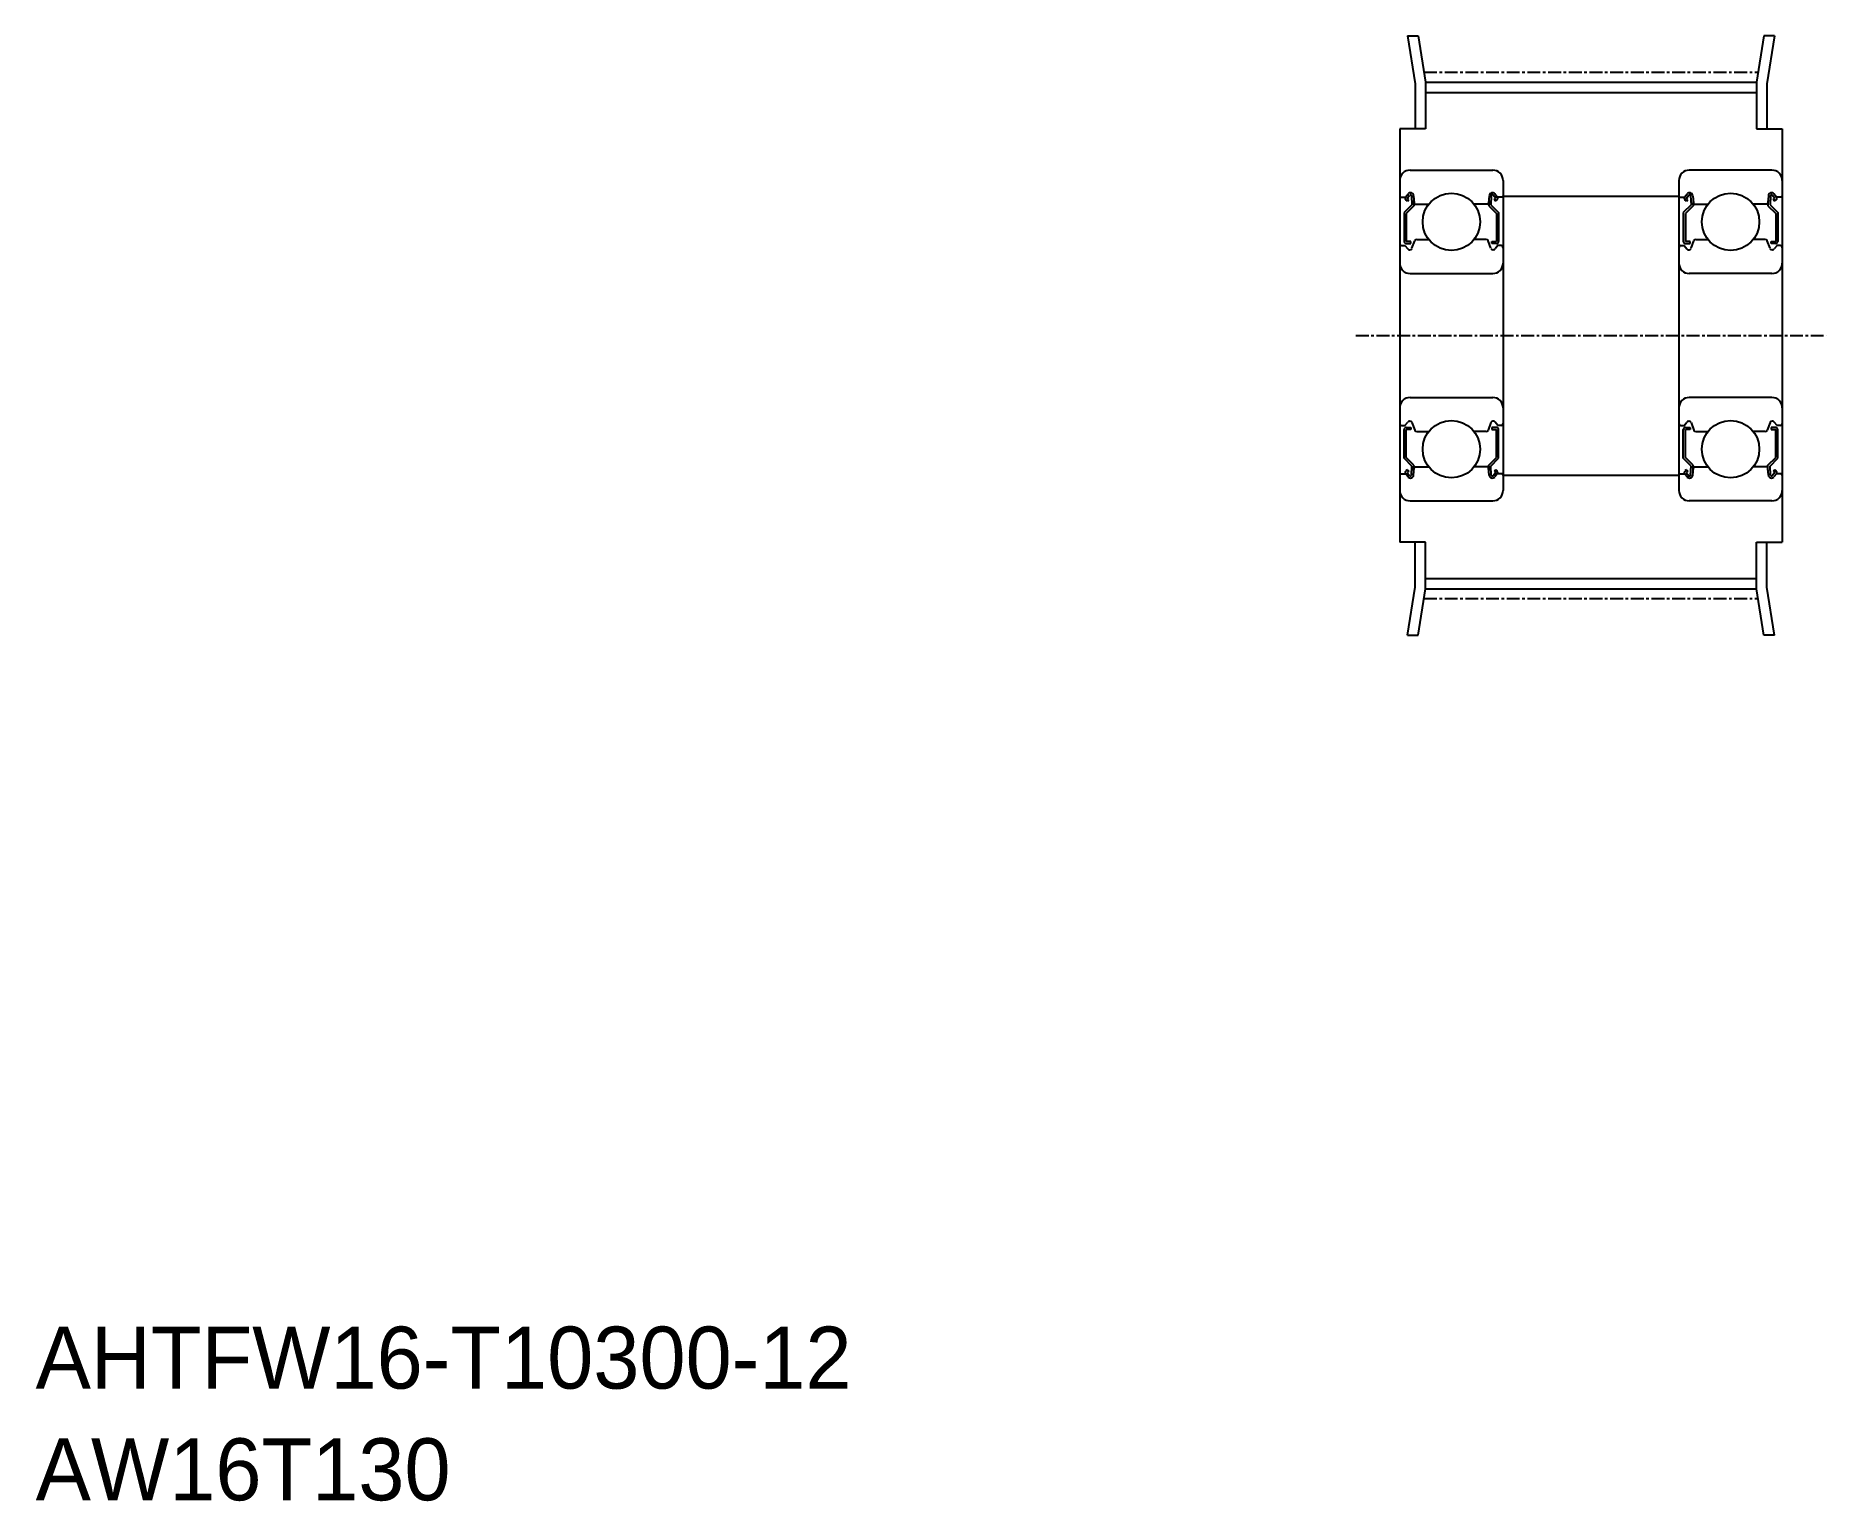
# Model space of a CAD drawing. Extents: x -286 to -113, y -61 to 81.
import ezdxf

# ---------------------------------------------------------------- set-up
doc = ezdxf.new("R2010")
doc.units = 0
doc.linetypes.add('CENTER', pattern=[2, 1.25, -0.25, 0.25, -0.25])
doc.layers.get('0').update_dxf_attribs({"linetype": 'CONTINUOUS'})
doc.layers.add('CENTER', color=1, linetype='CENTER')

msp = doc.modelspace()

# ---------------------------------------------------------------- linework, layer by layer
at = {"color": 7, "linetype": 'CONTINUOUS'}
for p, q in [((-153.3, 80.91), (-152.55, 76.27)), ((-153.3, 80.91), (-152.27, 80.91)), ((-152.27, 80.91), (-151.55, 76.44)), ((-118.83, 80.91), (-119.55, 76.44)), ((-117.8, 80.91), (-118.83, 80.91)), ((-117.8, 80.91), (-118.55, 76.27)), ((-152.55, 76.27), (-152.55, 71.91)), ((-151.55, 76.44), (-151.55, 71.91)), ((-151.55, 76.44), (-119.55, 76.44)), ((-119.55, 76.44), (-119.55, 71.91)), ((-118.55, 76.27), (-118.55, 71.91)), ((-151.55, 75.44), (-119.55, 75.44)), ((-151.55, 71.91), (-154.05, 71.91)), ((-154.05, 71.91), (-154.05, 31.91)), ((-119.55, 71.91), (-117.05, 71.91)), ((-117.05, 71.91), (-117.05, 31.91)), ((-153.05, 67.91), (-145.05, 67.91)), ((-118.05, 67.91), (-126.05, 67.91)), ((-144.05, 66.91), (-144.05, 36.91)), ((-127.05, 66.91), (-127.05, 36.91)), ((-153.95, 65.31), (-153.49, 65.31)), ((-152.87, 64.55), (-153.62, 63.8)), ((-153.49, 65.31), (-153.24, 65.61)), ((-153.31, 64.9), (-153.47, 65.03)), ((-152.67, 64.46), (-153.42, 63.71)), ((-153.34, 65.18), (-153.09, 65.48)), ((-153.18, 65.06), (-153.34, 65.18)), ((-153.31, 64.9), (-153.18, 65.06)), ((-152.91, 65.42), (-152.87, 64.55)), ((-152.71, 65.44), (-152.65, 64.71)), ((-152.67, 64.93), (-152.67, 64.46)), ((-152.55, 64.61), (-151.25, 64.61)), ((-145.55, 64.61), (-146.85, 64.61)), ((-145.39, 65.44), (-145.45, 64.71)), ((-145.43, 64.93), (-145.43, 64.46)), ((-145.43, 64.46), (-144.68, 63.71)), ((-145.19, 65.42), (-145.23, 64.55)), ((-145.23, 64.55), (-144.48, 63.8)), ((-144.76, 65.18), (-145.01, 65.48)), ((-144.92, 65.06), (-144.76, 65.18)), ((-144.79, 64.9), (-144.92, 65.06)), ((-144.61, 65.31), (-144.86, 65.61)), ((-144.79, 64.9), (-144.64, 65.03)), ((-144.15, 65.31), (-144.61, 65.31)), ((-144.05, 65.41), (-127.05, 65.41)), ((-126.95, 65.31), (-126.49, 65.31)), ((-125.87, 64.55), (-126.62, 63.8)), ((-126.49, 65.31), (-126.24, 65.61)), ((-126.31, 64.9), (-126.47, 65.03)), ((-125.67, 64.46), (-126.42, 63.71)), ((-126.34, 65.18), (-126.09, 65.48)), ((-126.18, 65.06), (-126.34, 65.18)), ((-126.31, 64.9), (-126.18, 65.06)), ((-125.91, 65.42), (-125.87, 64.55)), ((-125.71, 65.44), (-125.65, 64.71)), ((-125.67, 64.93), (-125.67, 64.46)), ((-125.55, 64.61), (-124.25, 64.61)), ((-118.55, 64.61), (-119.85, 64.61)), ((-118.39, 65.44), (-118.45, 64.71)), ((-118.43, 64.93), (-118.43, 64.46)), ((-118.43, 64.46), (-117.68, 63.71)), ((-118.19, 65.42), (-118.23, 64.55)), ((-118.23, 64.55), (-117.48, 63.8)), ((-117.76, 65.18), (-118.01, 65.48)), ((-117.92, 65.06), (-117.76, 65.18)), ((-117.79, 64.9), (-117.92, 65.06)), ((-117.61, 65.31), (-117.86, 65.61)), ((-117.79, 64.9), (-117.64, 65.03)), ((-117.15, 65.31), (-117.61, 65.31)), ((-153.62, 63.8), (-153.62, 61.01)), ((-153.42, 63.71), (-153.42, 61.01)), ((-144.68, 63.71), (-144.68, 61.01)), ((-144.48, 63.8), (-144.48, 61.01)), ((-126.62, 63.8), (-126.62, 61.01)), ((-126.42, 63.71), (-126.42, 61.01)), ((-117.68, 63.71), (-117.68, 61.01)), ((-117.48, 63.8), (-117.48, 61.01)), ((-153.85, 60.61), (-153.55, 60.61)), ((-153.55, 60.61), (-153.27, 60.29)), ((-152.97, 61.01), (-153.42, 61.01)), ((-153.42, 60.81), (-152.97, 60.81)), ((-152.97, 60.81), (-152.97, 61.01)), ((-152.87, 60.35), (-152.6, 61.08)), ((-152.41, 61.21), (-151.25, 61.21)), ((-145.69, 61.21), (-146.85, 61.21)), ((-145.23, 60.35), (-145.5, 61.08)), ((-145.13, 61.01), (-144.68, 61.01)), ((-145.13, 60.81), (-145.13, 61.01)), ((-144.68, 60.81), (-145.13, 60.81)), ((-144.55, 60.61), (-144.83, 60.29)), ((-144.25, 60.61), (-144.55, 60.61)), ((-126.85, 60.61), (-126.55, 60.61)), ((-126.55, 60.61), (-126.27, 60.29)), ((-125.97, 61.01), (-126.42, 61.01)), ((-126.42, 60.81), (-125.97, 60.81)), ((-125.97, 60.81), (-125.97, 61.01)), ((-125.87, 60.35), (-125.6, 61.08)), ((-125.41, 61.21), (-124.25, 61.21)), ((-118.69, 61.21), (-119.85, 61.21)), ((-118.23, 60.35), (-118.5, 61.08)), ((-118.13, 61.01), (-117.68, 61.01)), ((-118.13, 60.81), (-118.13, 61.01)), ((-117.68, 60.81), (-118.13, 60.81)), ((-117.55, 60.61), (-117.83, 60.29)), ((-117.25, 60.61), (-117.55, 60.61)), ((-153.12, 60.21), (-153.06, 60.21)), ((-144.98, 60.21), (-145.04, 60.21)), ((-126.12, 60.21), (-126.06, 60.21)), ((-117.98, 60.21), (-118.04, 60.21)), ((-153.05, 57.91), (-145.05, 57.91)), ((-118.05, 57.91), (-126.05, 57.91)), ((-153.05, 45.91), (-145.05, 45.91)), ((-118.05, 45.91), (-126.05, 45.91)), ((-153.55, 43.21), (-153.27, 43.54)), ((-153.12, 43.61), (-153.06, 43.61)), ((-152.87, 43.48), (-152.6, 42.75)), ((-145.23, 43.48), (-145.5, 42.75)), ((-144.98, 43.61), (-145.04, 43.61)), ((-144.55, 43.21), (-144.83, 43.54)), ((-126.55, 43.21), (-126.27, 43.54)), ((-126.12, 43.61), (-126.06, 43.61)), ((-125.87, 43.48), (-125.6, 42.75)), ((-118.23, 43.48), (-118.5, 42.75)), ((-117.98, 43.61), (-118.04, 43.61)), ((-117.55, 43.21), (-117.83, 43.54)), ((-153.85, 43.21), (-153.55, 43.21)), ((-153.62, 40.03), (-153.62, 42.81)), ((-153.42, 43.01), (-152.97, 43.01)), ((-153.42, 40.11), (-153.42, 42.81)), ((-152.97, 42.81), (-153.42, 42.81)), ((-152.97, 43.01), (-152.97, 42.81)), ((-152.41, 42.61), (-151.25, 42.61)), ((-145.69, 42.61), (-146.85, 42.61)), ((-144.68, 43.01), (-145.13, 43.01)), ((-145.13, 43.01), (-145.13, 42.81)), ((-145.13, 42.81), (-144.68, 42.81)), ((-144.68, 40.11), (-144.68, 42.81)), ((-144.25, 43.21), (-144.55, 43.21)), ((-144.48, 40.03), (-144.48, 42.81)), ((-126.85, 43.21), (-126.55, 43.21)), ((-126.62, 40.03), (-126.62, 42.81)), ((-126.42, 43.01), (-125.97, 43.01)), ((-125.97, 42.81), (-126.42, 42.81)), ((-126.42, 40.11), (-126.42, 42.81)), ((-125.97, 43.01), (-125.97, 42.81)), ((-125.41, 42.61), (-124.25, 42.61)), ((-118.69, 42.61), (-119.85, 42.61)), ((-118.13, 43.01), (-118.13, 42.81)), ((-117.68, 43.01), (-118.13, 43.01)), ((-118.13, 42.81), (-117.68, 42.81)), ((-117.68, 40.11), (-117.68, 42.81)), ((-117.25, 43.21), (-117.55, 43.21)), ((-117.48, 40.03), (-117.48, 42.81)), ((-152.87, 39.28), (-153.62, 40.03)), ((-152.67, 39.36), (-153.42, 40.11)), ((-145.43, 39.36), (-144.68, 40.11)), ((-145.23, 39.28), (-144.48, 40.03)), ((-125.87, 39.28), (-126.62, 40.03)), ((-125.67, 39.36), (-126.42, 40.11)), ((-118.43, 39.36), (-117.68, 40.11)), ((-118.23, 39.28), (-117.48, 40.03)), ((-153.95, 38.51), (-153.49, 38.51)), ((-153.49, 38.51), (-153.24, 38.22)), ((-153.31, 38.92), (-153.47, 38.8)), ((-153.18, 38.77), (-153.34, 38.64)), ((-153.34, 38.64), (-153.09, 38.34)), ((-153.31, 38.92), (-153.18, 38.77)), ((-152.91, 38.4), (-152.87, 39.28)), ((-152.71, 38.38), (-152.65, 39.12)), ((-152.67, 38.89), (-152.67, 39.36)), ((-152.55, 39.21), (-151.25, 39.21)), ((-145.55, 39.21), (-146.85, 39.21)), ((-145.39, 38.38), (-145.45, 39.12)), ((-145.43, 38.89), (-145.43, 39.36)), ((-145.19, 38.4), (-145.23, 39.28)), ((-144.76, 38.64), (-145.01, 38.34)), ((-144.79, 38.92), (-144.92, 38.77)), ((-144.92, 38.77), (-144.76, 38.64)), ((-144.61, 38.51), (-144.86, 38.22)), ((-144.79, 38.92), (-144.64, 38.8)), ((-144.15, 38.51), (-144.61, 38.51)), ((-144.05, 38.41), (-127.05, 38.41)), ((-126.95, 38.51), (-126.49, 38.51)), ((-126.49, 38.51), (-126.24, 38.22)), ((-126.31, 38.92), (-126.47, 38.8)), ((-126.18, 38.77), (-126.34, 38.64)), ((-126.34, 38.64), (-126.09, 38.34)), ((-126.31, 38.92), (-126.18, 38.77)), ((-125.91, 38.4), (-125.87, 39.28)), ((-125.71, 38.38), (-125.65, 39.12)), ((-125.67, 38.89), (-125.67, 39.36)), ((-125.55, 39.21), (-124.25, 39.21)), ((-118.55, 39.21), (-119.85, 39.21)), ((-118.39, 38.38), (-118.45, 39.12)), ((-118.43, 38.89), (-118.43, 39.36)), ((-118.19, 38.4), (-118.23, 39.28)), ((-117.76, 38.64), (-118.01, 38.34)), ((-117.79, 38.92), (-117.92, 38.77)), ((-117.92, 38.77), (-117.76, 38.64)), ((-117.61, 38.51), (-117.86, 38.22)), ((-117.79, 38.92), (-117.64, 38.8)), ((-117.15, 38.51), (-117.61, 38.51)), ((-153.05, 35.91), (-145.05, 35.91)), ((-151.05, 35.91), (-151.05, 35.91)), ((-149.05, 35.91), (-149.05, 35.91)), ((-118.05, 35.91), (-126.05, 35.91)), ((-122.05, 35.91), (-122.05, 35.91)), ((-120.05, 35.91), (-120.05, 35.91)), ((-151.55, 31.91), (-154.05, 31.91)), ((-152.55, 27.56), (-152.55, 31.91)), ((-151.55, 27.39), (-151.55, 31.91)), ((-119.55, 27.39), (-119.55, 31.91)), ((-119.55, 31.91), (-117.05, 31.91)), ((-118.55, 27.56), (-118.55, 31.91)), ((-151.55, 28.38), (-119.55, 28.38)), ((-153.3, 22.91), (-152.55, 27.56)), ((-152.27, 22.91), (-151.55, 27.39)), ((-151.55, 27.39), (-119.55, 27.39)), ((-118.83, 22.91), (-119.55, 27.39)), ((-117.8, 22.91), (-118.55, 27.56)), ((-153.3, 22.91), (-152.27, 22.91)), ((-117.8, 22.91), (-118.83, 22.91))]:
    msp.add_line(p, q, dxfattribs=at)
for centre in [(-149.05, 62.91), (-149.05, 62.91), (-122.05, 62.91), (-122.05, 62.91), (-149.05, 40.91), (-149.05, 40.91), (-122.05, 40.91), (-122.05, 40.91)]:
    msp.add_circle(centre, 2.78, dxfattribs=at)
for centre, radius, start, end in [((-153.05, 66.91), 1, 90, 180), ((-145.05, 66.91), 1, 0, 90), ((-126.05, 66.91), 1, 90, 180), ((-118.05, 66.91), 1, 0, 90), ((-153.95, 65.41), 0.1, 180, 270), ((-153.34, 65.19), 0.2, 140.0012, 230.087), ((-153.01, 65.42), 0.3, 4.9968, 140.0012), ((-153.01, 65.42), 0.1, 2.8198, 140.0002), ((-152.55, 64.71), 0.1, 184.9968, 270), ((-145.55, 64.71), 0.1, 270, 355.0032), ((-145.09, 65.42), 0.3, 39.9988, 175.0032), ((-145.09, 65.42), 0.1, 39.9998, 177.1802), ((-144.76, 65.19), 0.2, 309.913, 39.9988), ((-144.15, 65.41), 0.1, 270, 0), ((-126.95, 65.41), 0.1, 180, 270), ((-126.34, 65.19), 0.2, 140.0012, 230.087), ((-126.01, 65.42), 0.3, 4.9968, 140.0012), ((-126.01, 65.42), 0.1, 2.8198, 140.0002), ((-125.55, 64.71), 0.1, 184.9968, 270), ((-118.55, 64.71), 0.1, 270, 355.0032), ((-118.09, 65.42), 0.3, 39.9988, 175.0032), ((-118.09, 65.42), 0.1, 39.9998, 177.1802), ((-117.76, 65.19), 0.2, 309.913, 39.9988), ((-117.15, 65.41), 0.1, 270, 0), ((-153.85, 60.41), 0.2, 90, 180), ((-153.42, 61.01), 0.2, 180, 270), ((-152.41, 61.01), 0.2, 90, 159.9916), ((-145.69, 61.01), 0.2, 20.0084, 90), ((-144.68, 61.01), 0.2, 270, 0), ((-144.25, 60.41), 0.2, 0, 90), ((-126.85, 60.41), 0.2, 90, 180), ((-126.42, 61.01), 0.2, 180, 270), ((-125.41, 61.01), 0.2, 90, 159.9916), ((-118.69, 61.01), 0.2, 20.0084, 90), ((-117.68, 61.01), 0.2, 270, 0), ((-117.25, 60.41), 0.2, 0, 90), ((-153.05, 58.91), 1, 180, 270), ((-153.12, 60.41), 0.2, 219.9952, 270), ((-153.06, 60.41), 0.2, 270, 339.9916), ((-145.04, 60.41), 0.2, 200.0084, 270), ((-145.05, 58.91), 1, 270, 0), ((-144.98, 60.41), 0.2, 270, 320.0048), ((-126.05, 58.91), 1, 180, 270), ((-126.12, 60.41), 0.2, 219.9952, 270), ((-126.06, 60.41), 0.2, 270, 339.9916), ((-118.04, 60.41), 0.2, 200.0084, 270), ((-118.05, 58.91), 1, 270, 0), ((-117.98, 60.41), 0.2, 270, 320.0048), ((-153.05, 44.91), 1, 90, 180), ((-145.05, 44.91), 1, 0, 90), ((-126.05, 44.91), 1, 90, 180), ((-118.05, 44.91), 1, 0, 90), ((-153.85, 43.41), 0.2, 180, 270), ((-153.12, 43.41), 0.2, 90, 140.0048), ((-153.06, 43.41), 0.2, 20.0084, 90), ((-145.04, 43.41), 0.2, 90, 159.9916), ((-144.98, 43.41), 0.2, 39.9952, 90), ((-144.25, 43.41), 0.2, 270, 0), ((-126.85, 43.41), 0.2, 180, 270), ((-126.12, 43.41), 0.2, 90, 140.0048), ((-126.06, 43.41), 0.2, 20.0084, 90), ((-118.04, 43.41), 0.2, 90, 159.9916), ((-117.98, 43.41), 0.2, 39.9952, 90), ((-117.25, 43.41), 0.2, 270, 0), ((-153.42, 42.81), 0.2, 90, 180), ((-152.41, 42.81), 0.2, 200.0084, 270), ((-145.69, 42.81), 0.2, 270, 339.9916), ((-144.68, 42.81), 0.2, 0, 90), ((-126.42, 42.81), 0.2, 90, 180), ((-125.41, 42.81), 0.2, 200.0084, 270), ((-118.69, 42.81), 0.2, 270, 339.9916), ((-117.68, 42.81), 0.2, 0, 90), ((-153.95, 38.41), 0.1, 90, 180), ((-153.34, 38.64), 0.2, 129.913, 219.9988), ((-153.01, 38.41), 0.3, 219.9988, 355.0032), ((-153.01, 38.41), 0.1, 219.9998, 357.1802), ((-152.55, 39.11), 0.1, 90, 175.0032), ((-145.55, 39.11), 0.1, 4.9968, 90), ((-145.09, 38.41), 0.3, 184.9968, 320.0012), ((-145.09, 38.41), 0.1, 182.8198, 320.0002), ((-144.76, 38.64), 0.2, 320.0012, 50.087), ((-144.15, 38.41), 0.1, 0, 90), ((-126.95, 38.41), 0.1, 90, 180), ((-126.34, 38.64), 0.2, 129.913, 219.9988), ((-126.01, 38.41), 0.3, 219.9988, 355.0032), ((-126.01, 38.41), 0.1, 219.9998, 357.1802), ((-125.55, 39.11), 0.1, 90, 175.0032), ((-118.55, 39.11), 0.1, 4.9968, 90), ((-118.09, 38.41), 0.3, 184.9968, 320.0012), ((-118.09, 38.41), 0.1, 182.8198, 320.0002), ((-117.76, 38.64), 0.2, 320.0012, 50.087), ((-117.15, 38.41), 0.1, 0, 90), ((-153.05, 36.91), 1, 180, 270), ((-145.05, 36.91), 1, 270, 0), ((-126.05, 36.91), 1, 180, 270), ((-118.05, 36.91), 1, 270, 0)]:
    msp.add_arc(centre, radius, start, end, dxfattribs=at)
at = {"layer": 'CENTER', "color": 1, "linetype": 'CENTER'}
for p, q in [((-151.7, 77.38), (-119.4, 77.38)), ((-158.3, 51.91), (-112.8, 51.91)), ((-151.7, 26.45), (-119.4, 26.45))]:
    msp.add_line(p, q, dxfattribs=at)

# ---------------------------------------------------------------- texts
at = {"color": 7, "linetype": 'CONTINUOUS'}
for s, p in [('AHTFW16-T10300-12', (-285.99, -50)), ('AW16T130', (-285.99, -60.81))]:
    msp.add_text(s, height=6, dxfattribs=at).set_placement(p)

doc.saveas('drawing.dxf')
